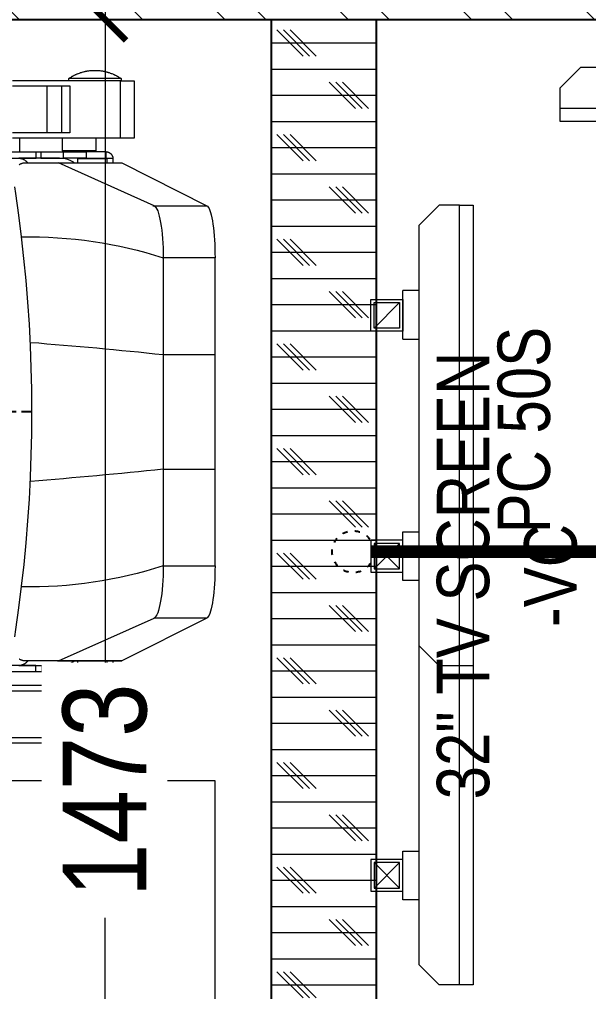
# Model space of a CAD drawing. Extents: x 8916 to 22657, y -1037022 to -1027677.
# Drawn here: x 11904 to 12447, y -1029468 to -1028539 of the extents above; entities that cross this region are included whole.
import ezdxf
from ezdxf.lldxf.tags import DXFTag

# ---------------------------------------------------------------- set-up
doc = ezdxf.new("R2010")
doc.units = 0
doc.header["$LTSCALE"] = 40
doc.header["$MEASUREMENT"] = 0
doc.header["$PDMODE"] = 3
doc.linetypes.add('ACAD_ISO03W100', pattern=[30, 12, -18])
doc.linetypes.add('HIDDEN', pattern=[0.375, 0.25, -0.125])
for name, color, linetype, lineweight in [('dimensions', 149, 'Continuous', 5), ('Floor-Unit', 1, 'Continuous', 13), ('IM-ANNO-HATCH', 8, 'Continuous', 5), ('LENS_FURNITURE', 13, 'Continuous', 9), ('LENS_HATCH_WALL', 251, 'Continuous', 5), ('LENS_PARTITION', 21, 'Continuous', 25), ('LN-DIMENSION', 252, 'Continuous', 5), ('TV', 3, 'Continuous', 18)]:
    doc.layers.add(name, color=color, linetype=linetype, lineweight=lineweight)
doc.layers.add('wall', color=5, linetype='Continuous')
doc.styles.get("Standard").update_dxf_attribs({"font": 'ARIALN.TTF'})
tags = doc.linetypes.add('DASHED2', pattern=[0.375, 0.25, -0.125]).pattern_tags.tags
tags[6:7] = [DXFTag(74, 4), DXFTag(75, 0), DXFTag(340, '0'), DXFTag(46, 1.0), DXFTag(50, 0.0), DXFTag(44, 0.0), DXFTag(45, 0.0)]
tags[4:5] = [DXFTag(74, 4), DXFTag(75, 0), DXFTag(340, '0'), DXFTag(46, 1.0), DXFTag(50, 0.0), DXFTag(44, 0.0), DXFTag(45, 0.0)]
doc.dimstyles.new('Working', dxfattribs={"dimscale": 0.8, "dimtxt": 100, "dimasz": 50, "dimexe": 50, "dimexo": 50, "dimgap": 0, "dimtad": 0, "dimdec": 0, "dimzin": 0, "dimdsep": 46, "dimtxsty": 'Standard', "dimblk": 'ARCHTICK', "dimcen": 0, "dimdle": 50, "dimclrd": 250, "dimclre": 8, "dimclrt": 7, "dimadec": 0, "dimazin": 0, "dimtfac": 1, "dimtdec": 0, "dimtofl": 0, "dimtmove": 1, "dimatfit": 3, "dimfxl": 3, "dimtolj": 1, "dimlwd": 5, "dimlwe": 0, "dimarcsym": 0})

# ---------------------------------------------------------------- blocks, each defined once
blk = doc.blocks.new('sfeqwef')
at = {"layer": 'IM-ANNO-HATCH'}
h = blk.add_hatch(dxfattribs=at)
h.set_pattern_fill('CORK', color=256, scale=199.9999999999999, angle=89.99999999999999)
h.set_pattern_definition([(90, (1028288.72895679, 9275.387857678), (-25, 8.6e-15), []), (224.9999999999999, (1028301.22895679, 9287.887857677999), (49.99999991609838, -49.99999991609843), [35.35533919999999, -35.35533919999999]), (224.9999999999999, (1028301.22895679, 9294.137857678), (49.99999991609838, -49.99999991609843), [35.35533919999999, -35.35533919999999]), (224.9999999999999, (1028301.22895679, 9300.387857678), (49.99999991609838, -49.99999991609843), [35.35533919999999, -35.35533919999999])])
h.paths.add_polyline_path([(-1723, -2869), (-250, -2869), (-250, -2969), (-1723, -2969)])
at = {"layer": 'LENS_HATCH_WALL', "ltscale": 12}
h = blk.add_hatch(dxfattribs=at)
h.set_pattern_fill('ANSI32', color=256, scale=222, style=0)
h.set_pattern_definition([(44.99999999999999, (-26297894.81729468, 1620009.821466953), (-58.86663953378008, 58.86663953378008), []), (44.99999999999999, (-26297855.57286839, 1620009.821466953), (-58.86663953378008, 58.86663953378008), [])])
h.paths.add_polyline_path([(0, -12780), (0, -11249), (-250, -11249), (-250, -12530), (-8233, -12530.00000000001), (-8233, -12780.00000000002)])
h.paths.add_polyline_path([(-453, -11018), (-453, -10867.99999999999), (-1823, -10867.99999999999), (-1823, -11089.99999999999), (-1673, -11089.99999999999), (-1673, -11018)])
h.paths.add_polyline_path([(-1673, -11771), (-1673, -11089.99999999999), (-1823, -11089.99999999999), (-1823, -11771)])
h.paths.add_polyline_path([(0, -10609), (0, -8548), (-250, -8548), (-250, -10609)])
h.paths.add_polyline_path([(0, -8321.999999999998), (0, -469), (-250, -469), (-250, -6707), (-250, -8321.999999999998)])
h.paths.add_polyline_path([(-471, -250), (-471, 0), (-4033, 0), (-4033, -250.0000000000073)])
h.paths.add_polyline_path([(-4683, -250.0000000000073), (-4683, -7.276e-12), (-7574, -7.276e-12), (-7574, -250.0000000000073)])
h.paths.add_polyline_path([(-8083, -2517), (-8083, -469), (-8233, -469), (-8233, -2517)])
at = {"layer": 'LENS_PARTITION'}
blk.add_lwpolyline([(-1723, -2869), (-250, -2869), (-250, -2969), (-1723, -2969)], close=True, dxfattribs=at)
at = {"layer": 'wall', "color": 1}
blk.add_line((-250, -469), (-250, -6707), dxfattribs=at)
blk = doc.blocks.new('chr')
at = {"layer": 'Defpoints', "linetype": 'HIDDEN'}
blk.add_line((0, 205.7260339055501), (0, -205.7260339055793), dxfattribs=at)
at = {"layer": 'LENS_FURNITURE'}
for points in [[(-197.001748945564, 372.6515981986886), (-237.7881233915687, 291.699730076245), (-237.7881233915687, 231.2460509821831, 0.1104337528806687), (-237.9707354661077, 230.4151667065162), (-237.9707354661077, 199.4624447406095), (-237.9707354661077, 199.407661163772)], [(238.0163882486522, 199.407661163772), (238.0163882486522, 199.4624447406095), (238.0255186613649, 230.4151667065162, 0.1070548578999295), (237.8246457614005, 231.2460509821831), (237.8246457614005, 291.699730076245), (197.0474022049457, 372.6515981986886)]]:
    blk.add_lwpolyline(points, format="xyb", dxfattribs=at)
for points in [[(-147.1943452823907, 331.1256455461553), (-147.1943452823907, 380.5769559177861), (-151.5496397707611, 380.5495641275193), (-155.868411893025, 380.4491275675246), (-160.1324005834758, 380.2847768315114), (-164.2868219334632, 380.0565119194216), (-168.3225455321371, 379.7643328331469), (-172.1939183576032, 379.417370168172), (-175.8644182831049, 379.0064933290123), (-179.324914181605, 378.5499635048618), (-182.5480148121714, 378.0386501038447), (-185.4880669172853, 377.4725531241856), (-188.1450704988092, 376.8790643542597), (-190.491633602418, 376.2399226048728), (-192.5003649890422, 375.56425846598), (-194.1712641799822, 374.8612025405455), (-195.4860701132566, 374.1398854184954), (-196.4265212463215, 373.4003071072802), (-197.001748945564, 372.6515981986886), (-197.001748945564, 322.3967953379324)], [(-147.1943452823907, 380.5769559177861), (147.2308676522225, 380.5769559177861)], [(-54.76060680858791, 331.1256455461553), (-54.76060680858791, 380.5769559177861)], [(54.79712917841971, 331.1256455461553), (54.79712917841971, 380.5769559177861)], [(197.0474022049457, 322.3967953379324), (197.0474022049457, 372.6515981986886), (196.4721745047718, 373.4003071072802), (195.531722895801, 374.1398854184954), (194.2169169615954, 374.8612025405455), (192.546018009074, 375.56425846598), (190.5372868617996, 376.2399226048728), (188.1907232813537, 376.8790643542597), (185.5337199382484, 377.4725531241856), (182.5936678322032, 378.0386501038447), (179.3705674409866, 378.5499635048618), (175.9100713040679, 379.0064933290123), (172.2304407265037, 379.417370168172), (168.3681985521689, 379.7643328331469), (164.3324747160077, 380.0565119194216), (160.1780536044389, 380.2847768315114), (155.9140649139881, 380.4491275675246), (151.5952930301428, 380.5495641275193), (147.2308676522225, 380.5769559177861), (147.2308676522225, 331.1256455461553)], [(147.2308676522225, 331.1256455461553), (-147.1943452823907, 331.1256455461553)], [(-237.7881233915687, 231.2460509821831), (-197.001748945564, 322.3967953379324)], [(196.9560961686075, 321.200687206263), (197.0108795994893, 321.6754782196076), (197.0291409026831, 321.9220043245877)], [(197.0474022049457, 322.3967953379324), (237.8246457614005, 231.2460509821831)], [(-261.5002822503448, 290.2023122571991), (-261.5002822503448, 303.1951510048821), (-316.4938646722585, 303.1951510048821), (-316.4938646722585, 290.2023122571991), (-261.5002822503448, 290.2023122571991), (-261.5002822503448, 187.0174417796661)], [(316.4938649134711, 290.3940547816455), (316.4938649134711, 303.3868935330538), (261.500282490626, 303.3868935330538), (261.500282490626, 290.3940547816455), (316.4938649134711, 290.3940547816455), (316.4938649134711, 187.2091843059752)], [(-316.4938646722585, 290.6953644652968), (-318.4934651684016, 290.6953644652968), (-318.7856443449855, 290.2753570306231), (-319.0686928685754, 289.8553495922243), (-319.3426107419655, 289.435342155688), (-319.8904467262328, 288.5770660897542), (-320.1461032964289, 288.1387974603276), (-320.4108905177563, 287.700528830901), (-320.9039425933734, 286.8239915720769), (-321.1504689883441, 286.3765923452738), (-321.3878642562777, 285.9291931203334), (-321.6161293489859, 285.4817938935303), (-321.8443942032755, 285.0252640693507), (-322.2826628480107, 284.1122044266085), (-322.492666637525, 283.6465440087486), (-322.702670189552, 283.1900141845981), (-322.9035435663536, 282.7243537649047), (-323.0952860536054, 282.2495627496973), (-323.2870283024386, 281.7839023318665), (-323.4696403760463, 281.3091113166592), (-323.816602983512, 280.3595292862446), (-323.9900844059885, 279.8756076736609), (-324.1453045271337, 279.4008166584536), (-324.4557447666303, 278.4329734332859), (-324.6018342357129, 277.9490518225648), (-324.7387932911515, 277.4559996144672), (-324.8757523465902, 276.9720780018833), (-325.0035805124789, 276.4790257937857), (-325.2409762572497, 275.4929213775904), (-325.4601104594767, 274.5068169613951), (-325.5514162583277, 274.0046341559209), (-325.6518529467285, 273.5115819478233), (-325.8983791042119, 272.0050335332635), (-326.0901215914637, 270.4984851205372), (-326.1449052607641, 269.9963023150631), (-326.1905582789332, 269.4941195114516), (-326.2270804084837, 268.9828061086009), (-326.2636030139402, 268.4806233049894), (-326.2909947298467, 267.9693099040014), (-326.3183864448219, 267.4671270985273), (-326.3366477480158, 266.9649442930531), (-326.3457781616598, 266.453630892036), (-326.3549090512097, 265.951448086591), (-326.3549090512097, 265.4401346855739), (-326.3457781616598, 264.9288212845859), (-326.3366477480158, 264.4266384791117), (-326.3183864448219, 263.9153250781237), (-326.2636030139402, 262.9109594709007), (-326.2270804084837, 262.3996460699127), (-326.1905582789332, 261.8974632644385), (-326.1449052607641, 261.3952804589644), (-326.0901215914637, 260.8839670579764), (-325.8983791042119, 259.3774186433875), (-325.8162034796551, 258.8752358379133), (-325.7340283319354, 258.3821836316783), (-325.6518529467285, 257.8800008262042), (-325.5514162583277, 257.3778180225927), (-325.4601104594767, 256.8847658126324), (-325.3505431190133, 256.3825830090209), (-325.2409762572497, 255.8895307990606), (-325.0035805124789, 254.9034263828653), (-324.8757523465902, 254.4195047721441), (-324.7387932911515, 253.9264525640465), (-324.6018342357129, 253.4425309514627), (-324.4557447666303, 252.9586093388789), (-323.9900844059885, 251.5068445048528), (-323.816602983512, 251.0320534896455), (-323.6431217994541, 250.5481318770617), (-323.4696403760463, 250.0824714592309), (-323.2870283024386, 249.6076804421609), (-323.0952860536054, 249.1328894269536), (-322.9035435663536, 248.6672290072602), (-322.702670189552, 248.2015685894294), (-322.492666637525, 247.7359081697359), (-322.2826628480107, 247.279378347419), (-321.8443942032755, 246.3663187028142), (-321.6161293489859, 245.9097888804972), (-321.3878642562777, 245.4623896555568), (-321.1504689883441, 245.0149904287536), (-320.6574166752398, 244.1201919770101), (-320.4108905177563, 243.6819233475835), (-320.1461032964289, 243.2436547163234), (-319.8904467262328, 242.8145166842733), (-319.3426107419655, 241.9562406183104), (-319.0686928685754, 241.5362331817742), (-318.7856443449855, 241.1070951478905), (-318.4934651684016, 240.6962183068681), (-316.4938646722585, 240.6962183068681)], [(-318.4934651684016, 240.6962183068681), (-318.4934651684016, 290.6953644652968)], [(-316.4938646722585, 290.2023122571991), (-316.4938646722585, 187.0174417796661)], [(-237.9707354661077, 230.1686405996734), (-237.9707354661077, 230.4151667065162), (-237.9707354661077, 290.9418905702769), (-237.9707354661077, 291.0423271302425), (-237.9616045765579, 291.1427636920707), (-237.943343273364, 291.2432002520654), (-237.9250824470073, 291.3345062183798), (-237.8976904936135, 291.4258121809981), (-237.8611681256443, 291.5262487428263), (-237.8246457595378, 291.6175547091407), (-237.7881233915687, 291.699730076245)], [(238.0163882486522, 230.1686405996734), (238.0163882486522, 230.4151667065162), (238.0163882486522, 290.9418905702769), (238.0163882486522, 291.0423271302425), (238.0072578350082, 291.1427636920707), (237.9889965318144, 291.2432002520654), (237.9707352295518, 291.3345062183798), (237.9433435136452, 291.4258121809981), (237.9068211466074, 291.5262487428263), (237.8702987795696, 291.6175547091407), (237.8246457614005, 291.699730076245)], [(261.500282490626, 290.3940547816455), (261.500282490626, 187.2091843059752)], [(316.4938649134711, 240.8879608331772), (318.4934654096141, 240.8879608331772), (318.7856445852667, 241.2988376741996), (319.0686931088567, 241.7188451107068), (319.6165286172182, 242.5771211766696), (320.1461032982916, 243.4353972426034), (320.6574166771024, 244.3119345014566), (320.9039428345859, 244.7593337282597), (321.1504689911381, 245.1976023576863), (321.3878644965589, 245.6450015844894), (321.6161293517798, 246.1015314068063), (321.8443944435567, 246.5489306317177), (322.063528646715, 247.0054604558973), (322.2826630882919, 247.4711208718654), (322.4926666393876, 247.927650696045), (322.7026704298332, 248.3933111157385), (322.9035433297977, 248.8589715354319), (323.095286055468, 249.3246319532627), (323.2870285427198, 249.79942296847), (323.4696406163275, 250.2650833881635), (323.8166032247245, 251.214665418549), (323.9900844087824, 251.6985870292992), (324.1453045289964, 252.1733780463692), (324.4557447684929, 253.1412212678115), (324.6018344759941, 253.6342734777718), (324.8757521100342, 254.6021167010767), (325.0035807527602, 255.0951689073118), (325.2409760206938, 256.0812733253697), (325.3505433602259, 256.5743255334673), (325.4509798102081, 257.0765083389415), (325.5514164986089, 257.5695605470392), (325.6518529485911, 258.0717433525133), (325.7340283347294, 258.564795560611), (325.8162037208677, 259.0669783642224), (325.962293189019, 260.0713439733081), (326.0901215933263, 261.0757095842564), (326.1357746114954, 261.5778923878679), (326.1905580433086, 262.0892057888559), (326.2636027773842, 263.0935713998333), (326.2909949701279, 263.6048848008213), (326.3183866860345, 264.1070676062954), (326.3366477508098, 264.6183810072835), (326.3457784019411, 265.1205638090323), (326.3549088146537, 265.6318772118829), (326.3549088146537, 266.1340600154945), (326.3457784019411, 266.6453734164825), (326.3366477508098, 267.1475562219566), (326.3183866860345, 267.6588696229737), (326.2909949701279, 268.1610524284188), (326.2636027773842, 268.6723658294359), (326.1905580433086, 269.6767314403842), (326.1357746114954, 270.1880448413722), (326.0901215933263, 270.6902276449837), (325.962293189019, 271.6945932540693), (325.8162037208677, 272.698958863155), (325.7340283347294, 273.2011416686291), (325.6518529485911, 273.6941938767559), (325.4509798102081, 274.6985594877042), (325.3505433602259, 275.1916116958018), (325.2409760206938, 275.6846639020368), (325.0035807527602, 276.6707683200948), (324.8757521100342, 277.1638205281925), (324.7387935314328, 277.6477421407762), (324.6018344759941, 278.1407943488739), (324.4557447684929, 278.6247159614577), (324.1453045289964, 279.5925591829), (323.9900844087824, 280.06735019997), (323.8166032247245, 280.5512718106911), (323.4696406163275, 281.5008538411057), (323.2870285427198, 281.975644856313), (322.9035433297977, 282.9069656938082), (322.7026704298332, 283.3726261135016), (322.2826630882919, 284.3039469510259), (321.8443944435567, 285.2170065975224), (321.6161293517798, 285.6644058224629), (321.3878644965589, 286.1209356447798), (321.1504689911381, 286.5683348697203), (320.9039428345859, 287.0157340965234), (320.6574166771024, 287.4540027277835), (320.1461032982916, 288.3305399866367), (319.8813160769641, 288.7596780186868), (319.6165286172182, 289.1979466499761), (319.3426109822467, 289.6179540846206), (319.0686931088567, 290.0470921166707), (318.7856445852667, 290.4670995550696), (318.4934654096141, 290.8871069916058), (316.4938649134711, 290.8871069916058)], [(318.4934654096141, 290.8871069916058), (318.4934654096141, 240.8879608331772)], [(-237.9707354661077, 277.1729511237063), (-241.9973281733692, 277.1729511237063), (-241.9973281733692, 283.0804470272269), (-242.1890708990395, 283.0804470272269), (-242.572555873543, 283.0621858343365), (-242.7642983607948, 283.0439246414462), (-242.9560410864651, 283.016532853042), (-243.1386529225856, 282.9891410627752), (-243.3303954098374, 282.9526186751318), (-243.5130072459578, 282.9160962912137), (-243.7047497322783, 282.8704433080275), (-244.0699736420065, 282.7608761506854), (-244.2434548269957, 282.6969619765005), (-244.4260669015348, 282.6239172049099), (-244.7730295080692, 282.4778276617871), (-244.946510931477, 282.3956522928201), (-245.1199921155348, 282.304346330231), (-245.2843428868801, 282.2130403639167), (-245.6130444295705, 282.0121672420937), (-245.7682645497844, 281.9026000847225), (-245.9234849084169, 281.7839023318665), (-246.0695743765682, 281.6743351744953), (-246.2247944967821, 281.5465068224002), (-246.3617535531521, 281.4186784740014), (-246.5078430213034, 281.2908501237689), (-246.6448018383235, 281.1630217716447), (-246.7726300042123, 281.0169322285219), (-246.9004586469382, 280.8799732846091), (-247.028286812827, 280.7338837396237), (-247.1469848044216, 280.5877941964718), (-247.3661190066486, 280.2773539173068), (-247.4756861086935, 280.1130031812645), (-247.5761225586757, 279.9577830407361), (-247.6765592470765, 279.7843017092091), (-247.7678650459274, 279.6199509731668), (-247.9322160556912, 279.2729883082211), (-248.0783055238426, 278.9260256413836), (-248.2061336897313, 278.5608017835184), (-248.2609175983816, 278.3781898564775), (-248.3065706174821, 278.1955779275449), (-248.3522233972326, 278.0038354012358), (-248.3887457642704, 277.8212234723032), (-248.416137480177, 277.6294809478859), (-248.4435294345021, 277.4468690189533), (-248.4709211494774, 277.2551264926442), (-248.48005180154, 277.0633839663351), (-248.4983128663152, 276.871641440026), (-248.4983128663152, 276.6798989156086)], [(-237.9707354661077, 283.0804470272269), (-241.9973281733692, 283.0804470272269)], [(248.4983131065965, 276.6798989156086), (248.4709211522713, 277.2551264926442), (248.4435294363648, 277.4468690189533), (248.4161377204582, 277.6294809478859), (248.3887460045516, 277.8212234723032), (248.3522233990953, 278.0038354012358), (248.3065703809261, 278.1955779275449), (248.1422196086496, 278.743413712451), (248.0783055257052, 278.9260256413836), (247.9322160575539, 279.2729883082211), (247.8500406723469, 279.4464696397481), (247.758734873496, 279.6199509731668), (247.6674288362265, 279.7843017092091), (247.5761227989569, 279.9577830407361), (247.4756861105561, 280.1130031812645), (247.3661192469299, 280.2773539173068), (247.1469845678657, 280.5877941964718), (247.0282870531082, 280.7338837396237), (246.9004586488008, 280.8799732846091), (246.7726302444935, 281.0169322285219), (246.6448020786047, 281.1630217716447), (246.5078430231661, 281.2908501237689), (246.0695743784309, 281.6743351744953), (245.9234846718609, 281.7839023318665), (245.7682647900656, 281.9026000847225), (245.6130444314331, 282.0121672420937), (245.2843431271613, 282.2130403639167), (245.119992355816, 282.304346330231), (244.9465109333396, 282.3956522928201), (244.7730297483504, 282.4778276617871), (244.426067141816, 282.6239172049099), (244.243455067277, 282.6969619765005), (244.0699736438692, 282.7608761506854), (243.8873615702614, 282.8156597312191), (243.6956193214282, 282.8704433080275), (243.5130072478205, 282.9160962912137), (243.3303954117, 282.9526186751318), (243.1386529244483, 282.9891410627752), (242.9469104371965, 283.016532853042), (242.7642983626574, 283.0439246414462), (242.5725558754057, 283.0621858343365), (242.1890709009022, 283.0804470272269), (241.9973284136504, 283.0804470272269), (241.9973284136504, 277.1729511237063), (238.0163882486522, 277.1729511237063)], [(241.9973284136504, 283.0804470272269), (238.0163882486522, 283.0804470272269)], [(-242.4995111394673, 257.6517359141144), (-242.4995111394673, 276.6798989156086), (-248.4983128663152, 276.6798989156086), (-248.4983128663152, 257.6517359141144)], [(-242.4995111394673, 249.288109567482), (-242.462988534011, 249.4341991106048), (-242.353421671316, 249.5528968653525), (-242.1890708990395, 249.6076804421609), (-241.9973281733692, 249.6076804421609), (-241.9973281733692, 277.1729511237063), (-242.0521118436009, 277.1729511237063), (-242.0977648627013, 277.1638205281925), (-242.1525482935831, 277.1455593353021), (-242.2438543308526, 277.1090369495214), (-242.289507349953, 277.0816451610881), (-242.3351603681222, 277.0451227734447), (-242.3716824967414, 277.008600387664), (-242.3990746894851, 276.9720780018833), (-242.4538581203669, 276.8807720374316), (-242.4721194235608, 276.8351190561079), (-242.4903804883361, 276.7803354774369), (-242.4995111394673, 276.7346824961423), (-242.4995111394673, 276.6798989156086)], [(242.49951114133, 249.2972401629959), (242.4355970583856, 249.461590899009), (242.3990744529292, 249.5072438821662), (242.3808131497353, 249.5163744777092), (242.3808131497353, 249.5255050731939), (242.2073319656774, 249.6076804421609), (241.9973284136504, 249.6076804421609), (241.9973284136504, 277.1729511237063), (242.0521118454635, 277.1729511237063), (242.097764864564, 277.1638205281925), (242.1525485347956, 277.1455593353021), (242.2438545711338, 277.1090369495214), (242.2895075902343, 277.0816451610881), (242.3260297188535, 277.0451227734447), (242.3716827370226, 277.008600387664), (242.3990744529292, 276.9720780018833), (242.4538583606481, 276.8807720374316), (242.4721191879362, 276.8351190561079), (242.481250077486, 276.7803354774369), (242.4903804901987, 276.7346824961423), (242.49951114133, 276.6798989156086)], [(242.49951114133, 257.6517359141144), (242.49951114133, 276.6798989156086), (248.4983131065965, 276.6798989156086), (248.4983131065965, 257.6517359141144)], [(-248.4983128663152, 265.6957913879305), (-249.5026785582304, 266.6910264015314), (-261.5002822503448, 266.6910264015314)], [(-249.5026785582304, 234.6974164407293), (-249.5026785582304, 266.6910264015314)], [(261.500282490626, 266.8827689259487), (249.4935479089618, 266.8827689259487), (248.4983131065965, 265.887533912377)], [(249.4935479089618, 266.8827689259487), (249.4935479089618, 234.8800283696619)], [(-266.4947185218334, 187.0174417796661), (-266.4947185218334, 241.6549309346592), (-311.4994284007698, 241.6549309346592), (-311.4994284007698, 187.0174417796661)], [(-237.9707354661077, 201.772485642432), (-238.1807390172034, 201.6081349064188), (-238.3724815044552, 201.4529147677531), (-238.5733546428383, 201.2885640317108), (-238.76509713009, 201.1150827001547), (-238.9477092046291, 200.9416013667651), (-239.1394516918808, 200.7681200333463), (-239.31293287687, 200.5855081044138), (-239.4864142984152, 200.3937655781338), (-239.6598954834044, 200.2111536492011), (-239.8333769068122, 200.0102805273782), (-239.9885972645134, 199.8185380029317), (-240.1529477983713, 199.6176648811088), (-240.3081679176539, 199.407661163772), (-240.4542576242238, 199.2067880419781), (-240.6003470933065, 198.996784320916), (-240.8742649666965, 198.5585156933521), (-241.1299215368927, 198.1202470620628), (-241.2486192891374, 197.8919821518357), (-241.3581866286695, 197.6637172416085), (-241.4677534922958, 197.4263217321422), (-241.5773208327591, 197.1980568219151), (-241.6777575202286, 196.9606613143114), (-241.7690633200109, 196.7232658067369), (-241.8512387052178, 196.4858702991041), (-241.942544741556, 196.239344194124), (-242.015589476563, 196.0019486865494), (-242.0886342106387, 195.7554225834319), (-242.1525482935831, 195.5088964784518), (-242.2164626149461, 195.2532397779286), (-242.2712460467592, 195.0067136729485), (-242.3168990649283, 194.760187569831), (-242.3625520840287, 194.5045308674744), (-242.4355968181044, 193.9932174664864), (-242.462988534011, 193.7466913633689)], [(-242.4995111394673, 193.2353779623809), (-242.4995111394673, 232.0769352578791), (-242.1708095967769, 236.1035282934608), (-241.1573134902865, 240.1301213272091), (-239.5046756025404, 243.8280128888727), (-237.9707354661077, 246.0376172307296)], [(-241.9973281733692, 249.6076804421609), (-240.6551305251196, 249.5711580582429), (-239.31293287687, 249.5528968653525), (-237.9707354661077, 249.5255050731939)], [(238.0163882486522, 246.05587842362), (238.5277016274631, 245.4076060768566), (240.2442538365722, 242.3762480548467), (241.5042763389647, 239.0527109465329), (242.2438545711338, 235.6378678737674), (242.49951114133, 232.0769352578791), (242.49951114133, 193.2353779623809)], [(238.0163882486522, 249.5346356705995), (239.3494554832578, 249.5528968653525), (241.9973284136504, 249.6076804421609)], [(311.4994284026325, 187.2091843059752), (311.4994284026325, 241.8466734609683), (266.4947185236961, 241.8466734609683), (266.4947185236961, 187.2091843059752)], [(-266.4947185218334, 233.8208791819052), (-311.4994284007698, 233.8208791819052)], [(-261.5002822503448, 234.6974164407293), (-249.5026785582304, 234.6974164407293), (-248.4983128663152, 235.6926514524384)], [(-248.4983128663152, 215.3679437555839), (-248.4983128663152, 209.633929185482), (-242.4995111394673, 209.633929185482), (-242.4995111394673, 215.3679437555839), (-248.4983128663152, 215.3679437555839), (-248.4983128663152, 235.9391775574186)], [(-242.4995111394673, 235.9391775574186), (-242.4995111394673, 215.3679437555839)], [(242.49951114133, 214.3087945678271), (242.49951114133, 209.7617575375771), (248.4983131065965, 209.7617575375771), (248.4983131065965, 214.3087945678271), (242.49951114133, 214.3087945678271), (242.49951114133, 235.9026551716379)], [(248.4983131065965, 214.3087945678271), (248.4983131065965, 235.9026551716379)], [(248.4983131065965, 235.8843939806102), (249.4935479089618, 234.8800283696619), (261.500282490626, 234.8800283696619)], [(311.4994284026325, 234.0126217063517), (266.4947185236961, 234.0126217063517)], [(-242.4995111394673, 222.6085067421372), (-242.4355968181044, 222.9919917910302), (-242.3990746894851, 223.0924283528584), (-242.389943799004, 223.1198201431543), (-242.3808133862912, 223.1380813360447), (-242.2073319638148, 223.3663462462719), (-241.9973281733692, 223.612872351252)], [(241.9973284136504, 223.7041783138411), (242.1890709009022, 223.4485216152098), (242.3534214347601, 223.2019955102296), (242.4629887742922, 222.9554694071121), (242.49951114133, 222.6998127047555)], [(-266.4947185218334, 219.8419360179978), (-311.4994284007698, 219.8419360179978)], [(311.4994284026325, 220.0336785424442), (266.4947185236961, 220.0336785424442)], [(-248.4983128663152, 209.633929185482), (-248.4983128663152, 149.3902538124821)], [(-242.4995111394673, 209.633929185482), (-242.4995111394673, 149.3902538124821)], [(-214.8703261986375, 189.364005069161), (-208.0771623300389, 190.3592400808702), (-187.3689696602523, 193.2901615410519), (-166.6242546243593, 195.919773319445), (-145.8430172204971, 198.2389448168105), (-125.0252572111785, 200.2476760368445), (-104.1709748348221, 201.9459669739881), (-83.30756180733442, 203.3429482312058), (-62.41675754077732, 204.4203586137155), (-41.51682190690189, 205.1964593107113), (-20.59862544760108, 205.652989134891), (0.3195710116997361, 205.8082092735567), (21.22863681986928, 205.6438585375145), (42.14683327917009, 205.178198117821), (63.04676843620836, 204.3929668253113), (83.93757317960262, 203.3064258454251), (104.8009862070903, 201.9094445900701), (125.6461376938969, 200.1928924563108), (146.4638977032155, 198.1750306425965), (167.2451351061463, 195.846728546021), (187.9898503813892, 193.2171167694905), (208.6980430502444, 190.2679341164184), (214.9342405218631, 189.364005069161)], [(242.49951114133, 149.4724291795573), (242.49951114133, 209.7617575375771)], [(248.4983131065965, 149.4724291795573), (248.4983131065965, 209.7617575375771)], [(-237.9707354661077, 199.4624447406095), (-237.9707354661077, 199.3620081787521), (-237.9707354661077, 199.1154820756346), (-237.9524741638452, 198.6406910604273), (-237.9250824470073, 198.3941649573098), (-237.870298538357, 197.9193739402399), (-237.8337764106691, 197.6819784344989), (-237.7424703733995, 197.2071874174289), (-237.6876867031679, 196.969791911717), (-237.6237726202234, 196.7323964022216), (-237.5598585372791, 196.5041314919945), (-237.4868138032034, 196.2758665799047), (-237.4046381786466, 196.0384710723301), (-237.3224630318582, 195.8193367576168), (-237.2402876457199, 195.5910718473896), (-237.1398509573191, 195.3719375308137), (-237.0394142689183, 195.1436726205866), (-236.9389778189361, 194.9336689013871), (-236.8294107168913, 194.7145345885365), (-236.4733174592256, 194.0845234328299), (-236.336358403787, 193.8836503110069), (-236.2085299994796, 193.682777189184)], [(236.1080937888473, 193.4819040654984), (236.3820116622374, 193.8836503110069), (236.5098398281261, 194.0845234328299), (236.6376682324335, 194.2945271501376), (236.8750637378544, 194.7145345885365), (236.9846310783178, 194.9336689013871), (237.0850675273687, 195.1436726205866), (237.1855039782822, 195.3719375308137), (237.2768100146204, 195.5910718473896), (237.3681158144027, 195.8193367576168), (237.4502914380282, 196.0384710723301), (237.5324665848166, 196.2758665799047), (237.6055113198236, 196.5041314919945), (237.6694256402552, 196.7323964022216), (237.8337764125317, 197.4445829250617), (237.8794291922822, 197.6819784344989), (237.9159517977387, 197.9193739402399), (237.9707352295518, 198.3941649573098), (237.9889965318144, 198.6406910604273), (238.0072578350082, 198.878086568031), (238.0163882486522, 199.1154820756346), (238.0163882486522, 199.3620081787521), (238.0163882486522, 199.4624447406095)], [(242.4629887742922, 193.737560767855), (242.4082053434104, 194.248874168843), (242.3716827370226, 194.4954002719605), (242.3260297188535, 194.7510569743172), (242.2803767006844, 194.9975830774347), (242.2255932688713, 195.2441091824148), (242.1708095986396, 195.4997658810462), (242.1068955156952, 195.7371613905125), (242.033850543201, 195.98368749363), (241.9516753954813, 196.2302135967475), (241.8786306614056, 196.4676091062138), (241.6960185877979, 196.9424001195584), (241.4951454484835, 197.4171911366284), (241.2760112453252, 197.8737209589453), (241.1573134921491, 198.1019858691725), (240.901656921953, 198.5402545004617), (240.7646978665143, 198.759388815175), (240.6277388110757, 198.9693925325118), (240.3355596354231, 199.3893999708816), (240.1894701663405, 199.5902730927046), (240.0251196343452, 199.7911462126649), (239.8698992757127, 199.982888738974), (239.6964180916548, 200.1837618607969), (239.5320670809597, 200.3663737897296), (239.3585858969018, 200.5581163141469), (239.1759740617126, 200.7315976475656), (238.9933619871736, 200.9142095764982), (238.8016194999218, 201.0876909080543), (238.4181345254183, 201.4163923801098), (238.0163882486522, 201.7268326611374)], [(261.500282490626, 193.9840868709725), (248.4983131065965, 193.9840868709725)]]:
    blk.add_lwpolyline(points, dxfattribs=at)
for points in [[(-248.4983128663152, 235.9391775574186), (-242.4995111394673, 235.9391775574186), (-242.4995111394673, 257.6517359141144), (-248.4983128663152, 257.6517359141144)], [(248.4983131065965, 257.6517359141144), (242.49951114133, 257.6517359141144), (242.49951114133, 235.9026551716379), (248.4983131065965, 235.9026551716379)]]:
    blk.add_lwpolyline(points, close=True, dxfattribs=at)
for centre, radius, start, end in [((247.3437575539574, 203.6344618745788), 414.6255135707222, 162.0922615221591, 181.0762253569658), ((4674.921226616948, -167.4734586097474), 4755.890170314926, 173.9821536600701, 175.5168892674016), ((-4674.884704247117, -167.4734586097474), 4755.890170314926, 4.483110732598381, 6.017846339929849), ((-247.3072351841256, 203.6344618745788), 414.6255135707222, 358.9237746430342, 17.90773847784086)]:
    blk.add_arc(centre, radius, start, end, dxfattribs=at)
for points in [[(-147.185214869678, 331.1256455461553), (-173.1104475129396, 331.1268626547826), (-194.7351094987243, 327.3390411077707), (-196.9946135012433, 322.4022024771257)], [(197.0474022049457, 322.4059259353089), (194.7886019721627, 327.3390411077707), (173.1639402247965, 331.1268626547826), (147.2390387244522, 331.1268626547826)]]:
    blk.add_open_spline(points, degree=3, dxfattribs=at)
blk = doc.blocks.new('servgewrgtrs')
at = {"layer": 'LENS_FURNITURE'}
blk.add_lwpolyline([(119.4230440827086, -352.4817388160154), (119.4230440827086, -985.4817388160155), (-380.5769559172913, -985.4817388160155), (-380.5769559172913, -352.4817388160154)], close=True, dxfattribs=at)
at = {"layer": 'LENS_PARTITION', "rotation": 90.00000000000003}
blk.add_blockref('chr', (0, 0), dxfattribs=at)
blk = doc.blocks.new('CLINIC SCREEN')
at = {"layer": 'TV'}
for p, q in [((-103.1090284835081, 42.85441964946222), (-127.41143117717, 18.55201695591677)), ((-127.41143117717, 42.85441964946222), (-103.1090284835081, 18.55201695591677)), ((102.7052824412239, 42.85441964946222), (127.0076851347694, 18.55201695591677))]:
    blk.add_line(p, q, dxfattribs=at)
at = {"layer": 'TV', "ltscale": 12}
for p, q in [((-138.5315413422649, 0), (-138.5315413422649, 15.514207008644)), ((-138.5315413422649, 15.514207008644), (-91.9889203159837, 15.514207008644)), ((-91.9889203159837, 15.514207008644), (-91.9889203159837, 0)), ((91.98892031621654, 15.514207008644), (91.98892031621654, 0)), ((91.98892031621654, 15.514207008644), (138.5315413424978, 15.514207008644)), ((138.5315413424978, 0), (138.5315413424978, 15.514207008644)), ((-219.9999999998836, -19.41163062257692), (-200.5883693771902, 0)), ((200.5883693774231, 0), (-200.5883693771902, 0)), ((220.0000000001164, -19.41163062257692), (200.5883693774231, 0)), ((-219.9999999998836, -38.82326124538668), (-219.9999999998836, -19.41163062257692)), ((220.0000000001164, -38.82326124538668), (220.0000000001164, -19.41163062257692))]:
    blk.add_line(p, q, dxfattribs=at)
at = {"layer": 'TV'}
for points in [[(-130.4492315138923, 15.51421661919448), (-100.0712281469023, 15.51421661919448), (-100.0712281469023, 45.89221998606809), (-130.4492315138923, 45.89221998606809)], [(-127.41143117717, 18.55201695591677), (-103.1090284835081, 18.55201695591677), (-103.1090284835081, 42.85441964946222), (-127.41143117717, 42.85441964946222)], [(130.0454854714917, 15.51421661919448), (99.6674821045017, 15.51421661919448), (99.6674821045017, 45.89221998606809), (130.0454854714917, 45.89221998606809)], [(127.0076851347694, 18.55201695591677), (102.7052824412239, 18.55201695591677), (102.7052824412239, 42.85441964946222), (127.0076851347694, 42.85441964946222)]]:
    blk.add_lwpolyline(points, close=True, dxfattribs=at)
at = {"layer": 'TV', "ltscale": 12}
blk.add_lwpolyline([(-219.9999999998836, -51.71278328332118), (-219.9999999998836, -38.82326124538668), (220.0000000001164, -38.82326124538668), (220.0000000001164, -51.71278328332118)], close=True, dxfattribs=at)
at = {"layer": 'Floor-Unit', "color": 0}
blk.add_text('LG SCREEN', height=50, dxfattribs=at).set_placement((-159.9435663456097, -125.4256307032192))
blk = doc.blocks.new('A$C18799085')
at = {"layer": 'TV'}
for p, q in [((116.8909715171903, 152.5672029328125), (92.58856882341206, 128.264800239267)), ((92.58856882341206, 152.5672029328125), (116.8909715171903, 128.264800239267)), ((627.7052824404091, 152.5672029328125), (652.0076851341873, 128.264800239267))]:
    blk.add_line(p, q, dxfattribs=at)
at = {"layer": 'TV', "ltscale": 12}
for p, q in [((81.46845865808427, 109.7127832833503), (81.46845865808427, 125.2269902919943)), ((81.46845865808427, 125.2269902919943), (128.0110796838999, 125.2269902919943)), ((128.0110796838999, 125.2269902919943), (128.0110796838999, 109.7127832833503)), ((616.9889203161001, 125.2269902919943), (616.9889203161001, 109.7127832833503)), ((616.9889203161001, 125.2269902919943), (663.5315413419156, 125.2269902919943)), ((663.5315413419156, 109.7127832833503), (663.5315413419156, 125.2269902919943)), ((0, 90.30115266077335), (19.41163062304258, 109.7127832833503)), ((725.5883693769574, 109.7127832833503), (19.41163062304258, 109.7127832833503)), ((745, 90.30115266077335), (725.5883693769574, 109.7127832833503)), ((0, 70.88952203796362), (0, 90.30115266077335)), ((745, 70.88952203796362), (745, 90.30115266077335))]:
    blk.add_line(p, q, dxfattribs=at)
at = {"layer": 'TV'}
for points in [[(89.55076848529278, 125.2269999025447), (119.9287718534469, 125.2269999025447), (119.9287718534469, 155.6050032694184), (89.55076848529278, 155.6050032694184)], [(92.58856882341206, 128.264800239267), (116.8909715171903, 128.264800239267), (116.8909715171903, 152.5672029328125), (92.58856882341206, 152.5672029328125)], [(655.0454854704439, 125.2269999025447), (624.6674821041524, 125.2269999025447), (624.6674821041524, 155.6050032694184), (655.0454854704439, 155.6050032694184)], [(652.0076851341873, 128.264800239267), (627.7052824404091, 128.264800239267), (627.7052824404091, 152.5672029328125), (652.0076851341873, 152.5672029328125)]]:
    blk.add_lwpolyline(points, close=True, dxfattribs=at)
at = {"layer": 'TV', "ltscale": 12}
blk.add_lwpolyline([(0, 58.0000000000291), (0, 70.88952203796362), (745, 70.88952203796362), (745, 58.0000000000291)], close=True, dxfattribs=at)
at = {"layer": 'Floor-Unit', "color": 0, "ltscale": 2, "insert": (391.1996805854142, 25.6359011628374), "char_height": 50, "attachment_point": 5}
blk.add_mtext_dynamic_manual_height_columns('32" TV SCREEN -VC', width=466.4796511627907, gutter_width=12.5, heights=[0], dxfattribs=at)
blk = doc.blocks.new('A$Cd93dec76')
at = {"layer": 'TV'}
for p, q in [((124.9311165139079, 168.898898309475), (100.6287138201296, 144.5964956159296)), ((100.6287138201296, 168.898898309475), (124.9311165139079, 144.5964956159296)), ((330.7454274371266, 168.898898309475), (355.0478301309049, 144.5964956159296))]:
    blk.add_line(p, q, dxfattribs=at)
at = {"layer": 'TV', "ltscale": 12}
for p, q in [((89.50860365480185, 126.0444786600128), (89.50860365480185, 141.5586856686568)), ((89.50860365480185, 141.5586856686568), (136.0512246806174, 141.5586856686568)), ((136.0512246806174, 141.5586856686568), (136.0512246806174, 126.0444786600128)), ((320.0290653128177, 141.5586856686568), (320.0290653128177, 126.0444786600128)), ((320.0290653128177, 141.5586856686568), (366.5716863386333, 141.5586856686568)), ((366.5716863386333, 126.0444786600128), (366.5716863386333, 141.5586856686568)), ((8.040144996717572, 106.6328480374359), (27.45177561976016, 126.0444786600128)), ((428.6285143736749, 126.0444786600128), (27.45177561976016, 126.0444786600128)), ((448.0401449967176, 106.6328480374359), (428.6285143736749, 126.0444786600128)), ((8.040144996717572, 87.22121741462615), (8.040144996717572, 106.6328480374359)), ((448.0401449967176, 87.22121741462615), (448.0401449967176, 106.6328480374359))]:
    blk.add_line(p, q, dxfattribs=at)
at = {"layer": 'TV'}
for points in [[(97.59091348201036, 141.5586952792073), (127.9689168501645, 141.5586952792073), (127.9689168501645, 171.9366986460809), (97.59091348201036, 171.9366986460809)], [(100.6287138201296, 144.5964956159296), (124.9311165139079, 144.5964956159296), (124.9311165139079, 168.898898309475), (100.6287138201296, 168.898898309475)], [(358.0856304671615, 141.5586952792073), (327.70762710087, 141.5586952792073), (327.70762710087, 171.9366986460809), (358.0856304671615, 171.9366986460809)], [(355.0478301309049, 144.5964956159296), (330.7454274371266, 144.5964956159296), (330.7454274371266, 168.898898309475), (355.0478301309049, 168.898898309475)]]:
    blk.add_lwpolyline(points, close=True, dxfattribs=at)
at = {"layer": 'TV', "ltscale": 12}
blk.add_lwpolyline([(8.040144996717572, 74.33169537669164), (8.040144996717572, 87.22121741462615), (448.0401449967176, 87.22121741462615), (448.0401449967176, 74.33169537669164)], close=True, dxfattribs=at)
at = {"layer": 'Floor-Unit', "color": 0, "ltscale": 2, "insert": (233.2398255821317, 25.63590116277919), "char_height": 50, "attachment_point": 5}
blk.add_mtext_dynamic_manual_height_columns('PC 50S', width=466.4796511627907, gutter_width=12.5, heights=[0], dxfattribs=at)
blk = doc.blocks.new('_ArchTick')
at = {"const_width": 0.15}
blk.add_lwpolyline([(-0.5, -0.5), (0.5, 0.5)], dxfattribs=at)
blk = doc.blocks.new('*D81')
at = {"layer": 'Defpoints', "color": 0, "ltscale": 50, "transparency": 16777216}
for p in [(11985.61216651923, -1028538.728956791), (12194.38785767823, -1028538.728956791), (12244.38785767823, -1030011.728956791)]:
    blk.add_point(p, dxfattribs=at)
at = {"layer": 'dimensions', "color": 250, "linetype": 'DASHED2', "lineweight": 5, "ltscale": 50, "transparency": 16777216}
for p, q in [((11985.61216651923, -1028498.728956791), (11985.61216651923, -1029180.385846286)), ((11985.61216651923, -1030051.728956791), (11985.61216651923, -1029370.072067296))]:
    blk.add_line(p, q, dxfattribs=at)
at = {"layer": 'dimensions', "color": 8, "linetype": 'DASHED2', "lineweight": 0, "ltscale": 50, "transparency": 16777216}
for p, q in [((12154.38785767823, -1028538.728956791), (11945.61216651923, -1028538.728956791)), ((12204.38785767823, -1030011.728956791), (11945.61216651923, -1030011.728956791))]:
    blk.add_line(p, q, dxfattribs=at)
at = {"layer": 'dimensions', "color": 250, "lineweight": 5, "ltscale": 50, "transparency": 16777216, "xscale": 40, "yscale": 40, "zscale": 40}
for p, rotation in [((11985.61216651923, -1028538.728956791), 90), ((11985.61216651923, -1030011.728956791), 270)]:
    blk.add_blockref('_ArchTick', p, dxfattribs=dict(at, rotation=rotation))
at = {"layer": 'dimensions', "color": 7, "ltscale": 50, "transparency": 16777216, "insert": (11985.61216651894, -1029275.228956791), "char_height": 80, "attachment_point": 5, "rotation": 90, "bg_fill": 3, "box_fill_scale": 1.25, "bg_fill_color": 9, "bg_fill_true_color": 13158600, "bg_fill_transparency": 0}
blk.add_mtext('\\A1;1473', dxfattribs=at)
blk = doc.blocks.new('*D122')
at = {"layer": 'Defpoints', "color": 0, "ltscale": 50, "transparency": 16777216}
for p in [(9525.38785767823, -1027863.111514176), (21805.38785767823, -1028538.72895679), (9525.38785767823, -1028759.72895679)]:
    blk.add_point(p, dxfattribs=at)
at = {"layer": 'dimensions', "color": 8, "linetype": 'DASHED2', "lineweight": 0, "ltscale": 50, "transparency": 16777216}
for p, q in [((9525.38785767823, -1028263.111514176), (9525.38785767823, -1027823.111514176)), ((21805.38785767823, -1028263.111514176), (21805.38785767823, -1027823.111514176))]:
    blk.add_line(p, q, dxfattribs=at)
at = {"layer": 'dimensions', "color": 250, "linetype": 'DASHED2', "lineweight": 5, "ltscale": 50, "transparency": 16777216}
for p, q in [((9485.387857678232, -1027863.111514176), (15314.31009505886, -1027863.111514176)), ((21845.38785767823, -1027863.111514176), (16016.4656202976, -1027863.111514176))]:
    blk.add_line(p, q, dxfattribs=at)
at = {"layer": 'dimensions', "color": 250, "lineweight": 5, "ltscale": 50, "transparency": 16777216, "xscale": 40, "yscale": 40, "zscale": 40, "rotation": 180}
blk.add_blockref('_ArchTick', (9525.38785767823, -1027863.111514176), dxfattribs=at)
at = {"layer": 'dimensions', "color": 250, "lineweight": 5, "ltscale": 50, "transparency": 16777216, "xscale": 40, "yscale": 40, "zscale": 40}
blk.add_blockref('_ArchTick', (21805.38785767823, -1027863.111514176), dxfattribs=at)
at = {"layer": 'dimensions', "color": 7, "ltscale": 50, "transparency": 16777216, "insert": (15665.38785767823, -1027863.111514176), "char_height": 80, "attachment_point": 5, "bg_fill": 3, "box_fill_scale": 1.25, "bg_fill_color": 9, "bg_fill_true_color": 13158600, "bg_fill_transparency": 0}
blk.add_mtext('\\A1;12280 [40\'-3 1/2"]', dxfattribs=at)

msp = doc.modelspace()

# ---------------------------------------------------------------- linework, layer by layer
at = {"color": 13, "linetype": 'ACAD_ISO03W100', "ltscale": 0.01, "true_color": 0xff4747, "const_width": 12}
msp.add_lwpolyline([(12527.66993413016, -1029047.35259966), (12239.3878576745, -1029047.35259966)], dxfattribs=at)
at = {"color": 13, "linetype": 'ACAD_ISO03W100', "ltscale": 0.01, "true_color": 0xff4747}
msp.add_circle((12222.4256580089, -1029047.35259966), 20, dxfattribs=at)

# ---------------------------------------------------------------- block references
at = {"rotation": 90}
for name, p in [('sfeqwef', (9275.38785767823, -1028288.728956791)), ('A$C18799085', (12394.99286094203, -1029461.353578629))]:
    msp.add_blockref(name, p, dxfattribs=at)
at = {"layer": 'LENS_PARTITION'}
msp.add_blockref('CLINIC SCREEN', (12640.21781168773, -1028584.621176777), dxfattribs=at)
at = {"layer": 'LENS_PARTITION', "xscale": -1}
msp.add_blockref('servgewrgtrs', (11709.99286094575, -1028913.72895679), dxfattribs=at)
at = {"layer": 'LN-DIMENSION', "rotation": 90}
msp.add_blockref('A$Cd93dec76', (12411.32455631986, -1029164.393723624), dxfattribs=at)

# ---------------------------------------------------------------- next in the draw order: dimensions: what is measured, and where the dimension line sits
at = {"layer": 'dimensions', "ltscale": 50}
dim = msp.add_linear_dim(base=(11985.61216651923, -1028538.728956791), p1=(12244.38785767823, -1030011.72895679), p2=(12194.38785767823, -1028538.72895679), angle=90, dimstyle='Working', override={"dimfxl": 500, "dimfxlon": 1, "dimtfill": 1, "dimarcsym": 1}, dxfattribs=at)
dim.commit()
dim.dimension.update_dxf_attribs({"geometry": '*D81', "text_midpoint": (11985.61216651894, -1029275.228956791)})

# ---------------------------------------------------------------- next in the draw order: dimensions: what is measured, and where the dimension line sits
dim = msp.add_linear_dim(base=(9525.38785767823, -1027863.111514176), p1=(21805.38785767823, -1028538.72895679), p2=(9525.38785767823, -1028759.72895679), dimstyle='Working', override={"dimfxl": 500, "dimfxlon": 1, "dimtfill": 1, "dimarcsym": 1}, dxfattribs=at)
dim.commit()
dim.dimension.update_dxf_attribs({"geometry": '*D122', "text_midpoint": (15665.38785767823, -1027863.111514176)})

doc.saveas('drawing.dxf')
